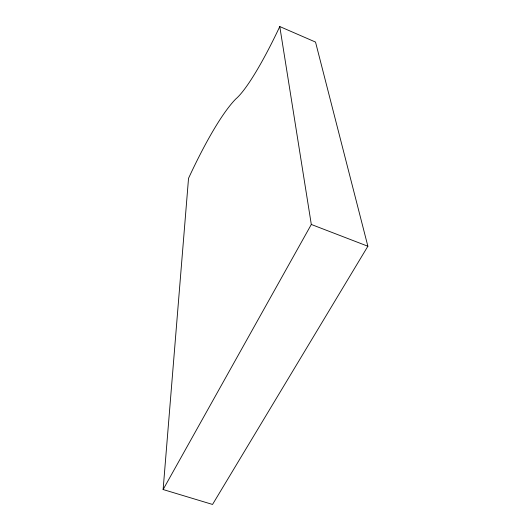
<?xml version="1.0" encoding="UTF-8"?>
<svg xmlns="http://www.w3.org/2000/svg" width="531" height="531" viewBox="0 0 531 531"><rect width="100%" height="100%" fill="white"/><g stroke="black" fill="none" stroke-linecap="round" stroke-linejoin="round"><path stroke-width="0.8" d="M163.123 489.536L188.532 178.31A179.485 31.17 -69.8 0 1 235.791 98.958A117.477 17.988 -67 0 0 279.777 26.55L315.527 42.075L367.877 246.238L212.539 504.45L163.123 489.536L311.312 224.467L279.777 26.55M311.312 224.467L367.877 246.238"/></g></svg>
